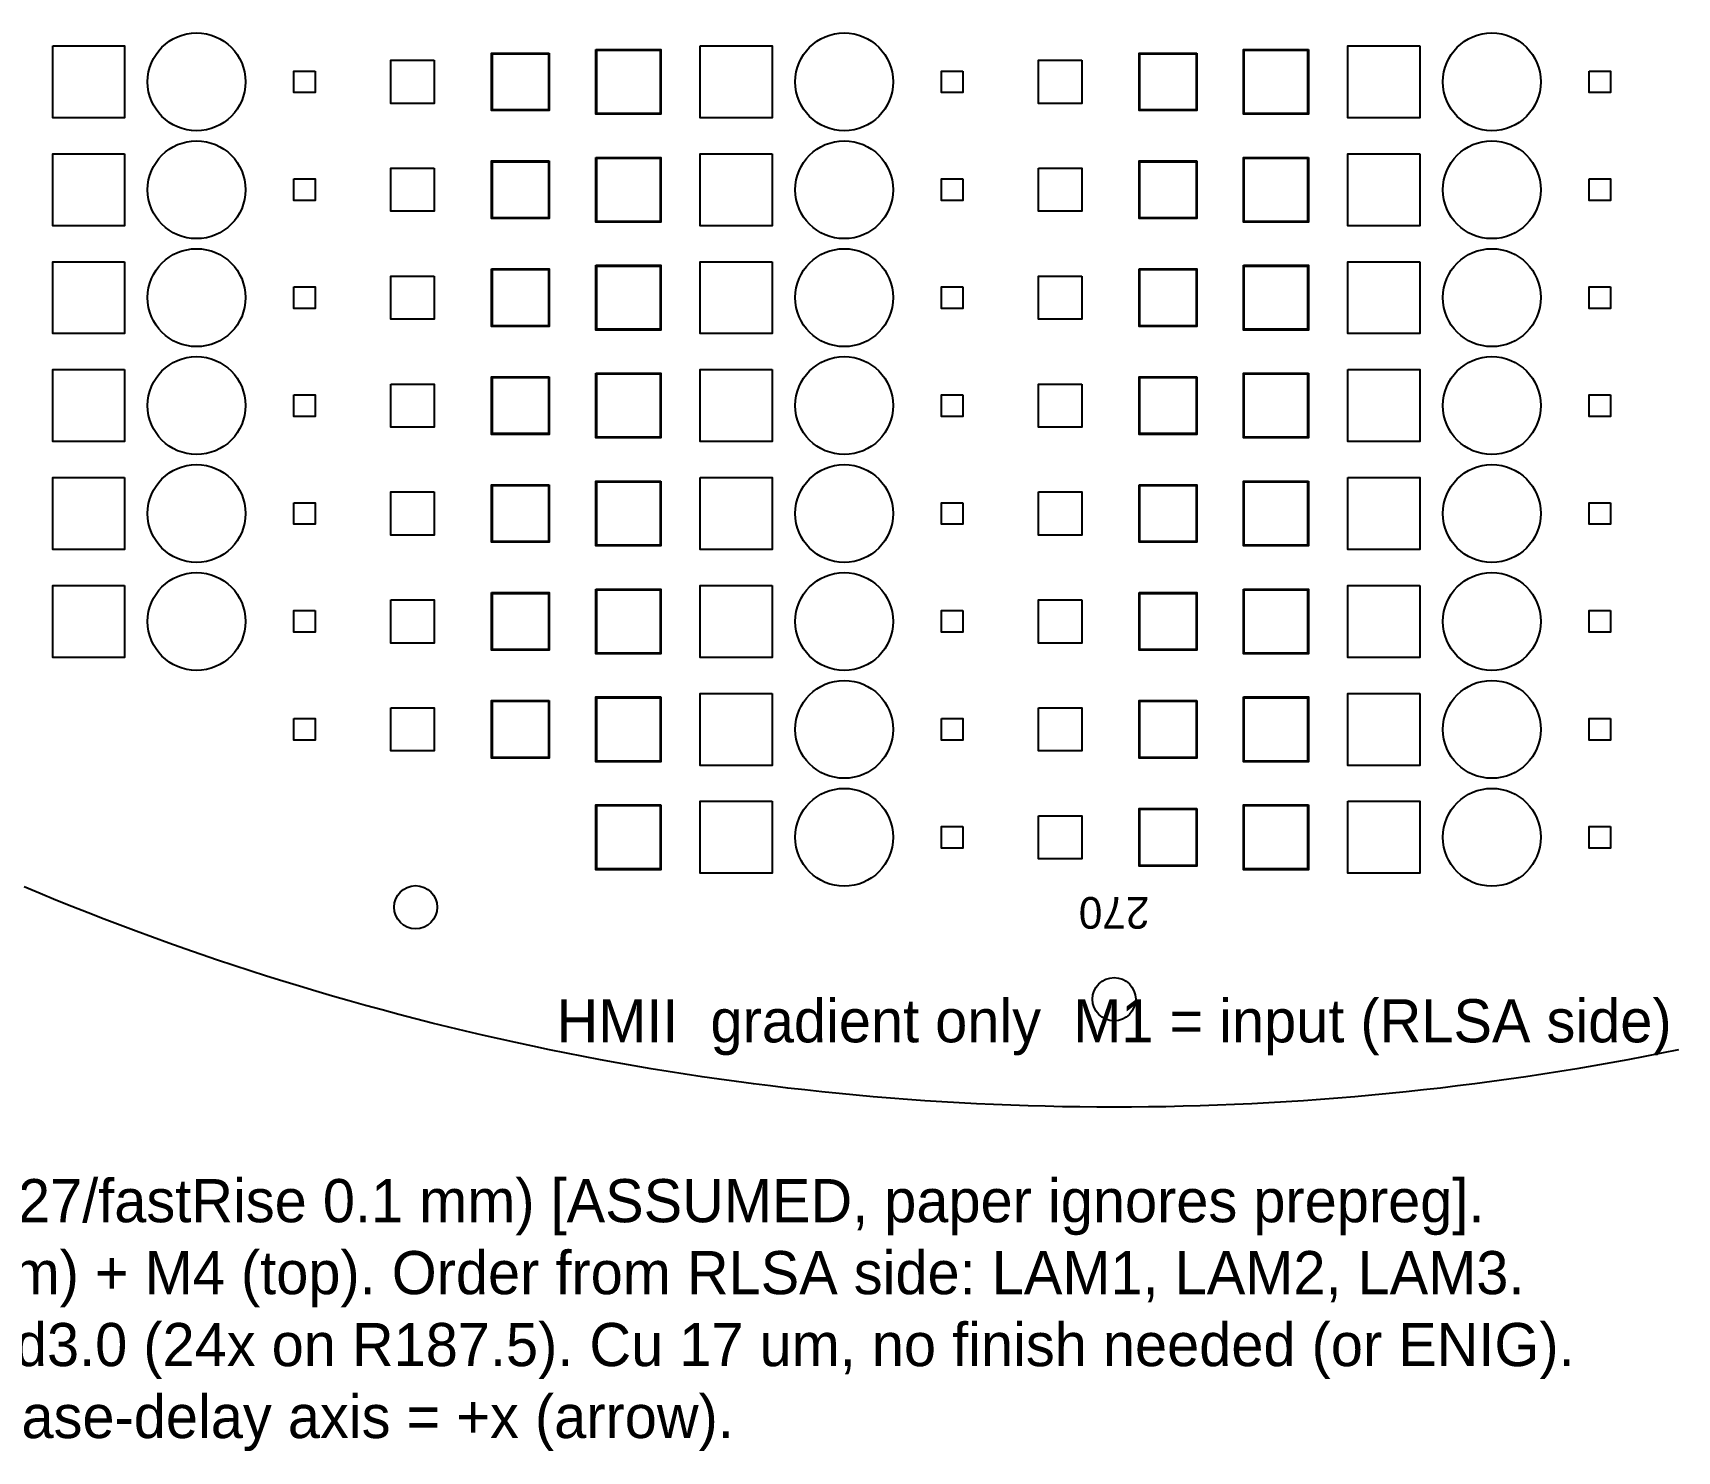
# Model space of a CAD drawing. Header units: millimetres. Extents: x -195 to 195, y -219 to 195.
# Drawn here: x -75.1 to 39.1, y -218.9 to -120.3 of the extents above; entities that cross this region are included whole.
import ezdxf
from ezdxf.enums import TextEntityAlignment as Align

# ---------------------------------------------------------------- set-up
doc = ezdxf.new("R2010")
doc.units = ezdxf.units.MM
for name, color, linetype in [('DRILL', 6, 'Continuous'), ('FAB', 8, 'Continuous'), ('M1', 1, 'Continuous'), ('M2', 30, 'Continuous'), ('M3', 5, 'Continuous'), ('M4', 3, 'Continuous'), ('NPTH', 9, 'Continuous'), ('OUTLINE', 7, 'Continuous'), ('SILK_TOP', 7, 'Continuous')]:
    doc.layers.add(name, color=color, linetype=linetype)

msp = doc.modelspace()

# ---------------------------------------------------------------- linework, layer by layer
at = {"layer": 'DRILL'}
for centre in [(-63.75, -123.75), (-18.75, -123.75), (26.25, -123.75), (-63.75, -131.25), (-18.75, -131.25), (26.25, -131.25), (-63.75, -138.75), (-18.75, -138.75), (26.25, -138.75), (-63.75, -146.25), (-18.75, -146.25), (26.25, -146.25), (-63.75, -153.75), (-18.75, -153.75), (26.25, -153.75), (-63.75, -161.25), (-18.75, -161.25), (26.25, -161.25), (-18.75, -168.75), (26.25, -168.75), (-18.75, -176.25), (26.25, -176.25)]:
    msp.add_circle(centre, 3.4, dxfattribs=at)
at = {"layer": 'M1'}
for points in [[(-73.75, -121.25), (-68.75, -121.25), (-68.75, -126.25), (-73.75, -126.25)], [(-39.3, -121.8), (-39.3, -125.7), (-43.2, -125.7), (-43.2, -121.8)], [(-35.95, -121.55), (-31.55, -121.55), (-31.55, -125.95), (-35.95, -125.95)], [(-28.75, -121.25), (-23.75, -121.25), (-23.75, -126.25), (-28.75, -126.25)], [(5.7, -121.8), (5.7, -125.7), (1.8, -125.7), (1.8, -121.8)], [(13.45, -121.55), (13.45, -125.95), (9.05, -125.95), (9.05, -121.55)], [(21.25, -121.25), (21.25, -126.25), (16.25, -126.25), (16.25, -121.25)], [(-55.5, -123), (-55.5, -124.5), (-57, -124.5), (-57, -123)], [(-47.25, -122.25), (-47.25, -125.25), (-50.25, -125.25), (-50.25, -122.25)], [(-10.5, -123), (-10.5, -124.5), (-12, -124.5), (-12, -123)], [(-2.25, -122.25), (-2.25, -125.25), (-5.25, -125.25), (-5.25, -122.25)], [(33, -123), (34.5, -123), (34.5, -124.5), (33, -124.5)], [(-68.75, -128.75), (-68.75, -133.75), (-73.75, -133.75), (-73.75, -128.75)], [(-35.95, -129.05), (-31.55, -129.05), (-31.55, -133.45), (-35.95, -133.45)], [(-23.75, -128.75), (-23.75, -133.75), (-28.75, -133.75), (-28.75, -128.75)], [(13.45, -129.05), (13.45, -133.45), (9.05, -133.45), (9.05, -129.05)], [(21.25, -128.75), (21.25, -133.75), (16.25, -133.75), (16.25, -128.75)], [(-47.25, -129.75), (-47.25, -132.75), (-50.25, -132.75), (-50.25, -129.75)], [(-39.3, -129.3), (-39.3, -133.2), (-43.2, -133.2), (-43.2, -129.3)], [(-5.25, -129.75), (-2.25, -129.75), (-2.25, -132.75), (-5.25, -132.75)], [(5.7, -129.3), (5.7, -133.2), (1.8, -133.2), (1.8, -129.3)], [(-57, -130.5), (-55.5, -130.5), (-55.5, -132), (-57, -132)], [(-10.5, -130.5), (-10.5, -132), (-12, -132), (-12, -130.5)], [(33, -130.5), (34.5, -130.5), (34.5, -132), (33, -132)], [(-68.75, -136.25), (-68.75, -141.25), (-73.75, -141.25), (-73.75, -136.25)], [(-43.2, -136.8), (-39.3, -136.8), (-39.3, -140.7), (-43.2, -140.7)], [(-35.95, -136.55), (-31.55, -136.55), (-31.55, -140.95), (-35.95, -140.95)], [(-23.75, -136.25), (-23.75, -141.25), (-28.75, -141.25), (-28.75, -136.25)], [(1.8, -136.8), (5.7, -136.8), (5.7, -140.7), (1.8, -140.7)], [(9.05, -136.55), (13.45, -136.55), (13.45, -140.95), (9.05, -140.95)], [(21.25, -136.25), (21.25, -141.25), (16.25, -141.25), (16.25, -136.25)], [(-57, -138), (-55.5, -138), (-55.5, -139.5), (-57, -139.5)], [(-47.25, -137.25), (-47.25, -140.25), (-50.25, -140.25), (-50.25, -137.25)], [(-10.5, -138), (-10.5, -139.5), (-12, -139.5), (-12, -138)], [(-2.25, -137.25), (-2.25, -140.25), (-5.25, -140.25), (-5.25, -137.25)], [(34.5, -138), (34.5, -139.5), (33, -139.5), (33, -138)], [(-68.75, -143.75), (-68.75, -148.75), (-73.75, -148.75), (-73.75, -143.75)], [(-23.75, -143.75), (-23.75, -148.75), (-28.75, -148.75), (-28.75, -143.75)], [(16.25, -143.75), (21.25, -143.75), (21.25, -148.75), (16.25, -148.75)], [(-50.25, -144.75), (-47.25, -144.75), (-47.25, -147.75), (-50.25, -147.75)], [(-39.3, -144.3), (-39.3, -148.2), (-43.2, -148.2), (-43.2, -144.3)], [(-35.95, -144.05), (-31.55, -144.05), (-31.55, -148.45), (-35.95, -148.45)], [(-2.25, -144.75), (-2.25, -147.75), (-5.25, -147.75), (-5.25, -144.75)], [(5.7, -144.3), (5.7, -148.2), (1.8, -148.2), (1.8, -144.3)], [(13.45, -144.05), (13.45, -148.45), (9.05, -148.45), (9.05, -144.05)], [(-57, -145.5), (-55.5, -145.5), (-55.5, -147), (-57, -147)], [(-10.5, -145.5), (-10.5, -147), (-12, -147), (-12, -145.5)], [(34.5, -145.5), (34.5, -147), (33, -147), (33, -145.5)], [(-68.75, -151.25), (-68.75, -156.25), (-73.75, -156.25), (-73.75, -151.25)], [(-39.3, -151.8), (-39.3, -155.7), (-43.2, -155.7), (-43.2, -151.8)], [(-31.55, -151.55), (-31.55, -155.95), (-35.95, -155.95), (-35.95, -151.55)], [(-28.75, -151.25), (-23.75, -151.25), (-23.75, -156.25), (-28.75, -156.25)], [(1.8, -151.8), (5.7, -151.8), (5.7, -155.7), (1.8, -155.7)], [(13.45, -151.55), (13.45, -155.95), (9.05, -155.95), (9.05, -151.55)], [(16.25, -151.25), (21.25, -151.25), (21.25, -156.25), (16.25, -156.25)], [(-57, -153), (-55.5, -153), (-55.5, -154.5), (-57, -154.5)], [(-47.25, -152.25), (-47.25, -155.25), (-50.25, -155.25), (-50.25, -152.25)], [(-10.5, -153), (-10.5, -154.5), (-12, -154.5), (-12, -153)], [(-5.25, -152.25), (-2.25, -152.25), (-2.25, -155.25), (-5.25, -155.25)], [(34.5, -153), (34.5, -154.5), (33, -154.5), (33, -153)], [(-68.75, -158.75), (-68.75, -163.75), (-73.75, -163.75), (-73.75, -158.75)], [(-23.75, -158.75), (-23.75, -163.75), (-28.75, -163.75), (-28.75, -158.75)], [(21.25, -158.75), (21.25, -163.75), (16.25, -163.75), (16.25, -158.75)], [(-50.25, -159.75), (-47.25, -159.75), (-47.25, -162.75), (-50.25, -162.75)], [(-43.2, -159.3), (-39.3, -159.3), (-39.3, -163.2), (-43.2, -163.2)], [(-35.95, -159.05), (-31.55, -159.05), (-31.55, -163.45), (-35.95, -163.45)], [(-2.25, -159.75), (-2.25, -162.75), (-5.25, -162.75), (-5.25, -159.75)], [(1.8, -159.3), (5.7, -159.3), (5.7, -163.2), (1.8, -163.2)], [(9.05, -159.05), (13.45, -159.05), (13.45, -163.45), (9.05, -163.45)], [(-55.5, -160.5), (-55.5, -162), (-57, -162), (-57, -160.5)], [(-10.5, -160.5), (-10.5, -162), (-12, -162), (-12, -160.5)], [(34.5, -160.5), (34.5, -162), (33, -162), (33, -160.5)], [(-31.55, -166.55), (-31.55, -170.95), (-35.95, -170.95), (-35.95, -166.55)], [(-23.75, -166.25), (-23.75, -171.25), (-28.75, -171.25), (-28.75, -166.25)], [(9.05, -166.55), (13.45, -166.55), (13.45, -170.95), (9.05, -170.95)], [(21.25, -166.25), (21.25, -171.25), (16.25, -171.25), (16.25, -166.25)], [(-50.25, -167.25), (-47.25, -167.25), (-47.25, -170.25), (-50.25, -170.25)], [(-39.3, -166.8), (-39.3, -170.7), (-43.2, -170.7), (-43.2, -166.8)], [(-5.25, -167.25), (-2.25, -167.25), (-2.25, -170.25), (-5.25, -170.25)], [(5.7, -166.8), (5.7, -170.7), (1.8, -170.7), (1.8, -166.8)], [(-57, -168), (-55.5, -168), (-55.5, -169.5), (-57, -169.5)], [(-12, -168), (-10.5, -168), (-10.5, -169.5), (-12, -169.5)], [(34.5, -168), (34.5, -169.5), (33, -169.5), (33, -168)], [(-31.55, -174.05), (-31.55, -178.45), (-35.95, -178.45), (-35.95, -174.05)], [(-23.75, -173.75), (-23.75, -178.75), (-28.75, -178.75), (-28.75, -173.75)], [(-5.25, -174.75), (-2.25, -174.75), (-2.25, -177.75), (-5.25, -177.75)], [(5.7, -174.3), (5.7, -178.2), (1.8, -178.2), (1.8, -174.3)], [(13.45, -174.05), (13.45, -178.45), (9.05, -178.45), (9.05, -174.05)], [(16.25, -173.75), (21.25, -173.75), (21.25, -178.75), (16.25, -178.75)], [(-10.5, -175.5), (-10.5, -177), (-12, -177), (-12, -175.5)], [(34.5, -175.5), (34.5, -177), (33, -177), (33, -175.5)]]:
    msp.add_lwpolyline(points, close=True, dxfattribs=at)
at = {"layer": 'M2'}
for points in [[(-73.75, -121.25), (-68.75, -121.25), (-68.75, -126.25), (-73.75, -126.25)], [(-39.25, -121.75), (-39.25, -125.75), (-43.25, -125.75), (-43.25, -121.75)], [(-36, -121.5), (-31.5, -121.5), (-31.5, -126), (-36, -126)], [(-28.75, -121.25), (-23.75, -121.25), (-23.75, -126.25), (-28.75, -126.25)], [(5.75, -121.75), (5.75, -125.75), (1.75, -125.75), (1.75, -121.75)], [(13.5, -121.5), (13.5, -126), (9, -126), (9, -121.5)], [(21.25, -121.25), (21.25, -126.25), (16.25, -126.25), (16.25, -121.25)], [(-55.5, -123), (-55.5, -124.5), (-57, -124.5), (-57, -123)], [(-47.25, -122.25), (-47.25, -125.25), (-50.25, -125.25), (-50.25, -122.25)], [(-10.5, -123), (-10.5, -124.5), (-12, -124.5), (-12, -123)], [(-2.25, -122.25), (-2.25, -125.25), (-5.25, -125.25), (-5.25, -122.25)], [(33, -123), (34.5, -123), (34.5, -124.5), (33, -124.5)], [(-68.75, -128.75), (-68.75, -133.75), (-73.75, -133.75), (-73.75, -128.75)], [(-36, -129), (-31.5, -129), (-31.5, -133.5), (-36, -133.5)], [(-23.75, -128.75), (-23.75, -133.75), (-28.75, -133.75), (-28.75, -128.75)], [(13.5, -129), (13.5, -133.5), (9, -133.5), (9, -129)], [(21.25, -128.75), (21.25, -133.75), (16.25, -133.75), (16.25, -128.75)], [(-47.25, -129.75), (-47.25, -132.75), (-50.25, -132.75), (-50.25, -129.75)], [(-39.25, -129.25), (-39.25, -133.25), (-43.25, -133.25), (-43.25, -129.25)], [(-5.25, -129.75), (-2.25, -129.75), (-2.25, -132.75), (-5.25, -132.75)], [(5.75, -129.25), (5.75, -133.25), (1.75, -133.25), (1.75, -129.25)], [(-57, -130.5), (-55.5, -130.5), (-55.5, -132), (-57, -132)], [(-10.5, -130.5), (-10.5, -132), (-12, -132), (-12, -130.5)], [(33, -130.5), (34.5, -130.5), (34.5, -132), (33, -132)], [(-68.75, -136.25), (-68.75, -141.25), (-73.75, -141.25), (-73.75, -136.25)], [(-43.25, -136.75), (-39.25, -136.75), (-39.25, -140.75), (-43.25, -140.75)], [(-36, -136.5), (-31.5, -136.5), (-31.5, -141), (-36, -141)], [(-23.75, -136.25), (-23.75, -141.25), (-28.75, -141.25), (-28.75, -136.25)], [(1.75, -136.75), (5.75, -136.75), (5.75, -140.75), (1.75, -140.75)], [(9, -136.5), (13.5, -136.5), (13.5, -141), (9, -141)], [(21.25, -136.25), (21.25, -141.25), (16.25, -141.25), (16.25, -136.25)], [(-57, -138), (-55.5, -138), (-55.5, -139.5), (-57, -139.5)], [(-47.25, -137.25), (-47.25, -140.25), (-50.25, -140.25), (-50.25, -137.25)], [(-10.5, -138), (-10.5, -139.5), (-12, -139.5), (-12, -138)], [(-2.25, -137.25), (-2.25, -140.25), (-5.25, -140.25), (-5.25, -137.25)], [(34.5, -138), (34.5, -139.5), (33, -139.5), (33, -138)], [(-68.75, -143.75), (-68.75, -148.75), (-73.75, -148.75), (-73.75, -143.75)], [(-23.75, -143.75), (-23.75, -148.75), (-28.75, -148.75), (-28.75, -143.75)], [(16.25, -143.75), (21.25, -143.75), (21.25, -148.75), (16.25, -148.75)], [(-50.25, -144.75), (-47.25, -144.75), (-47.25, -147.75), (-50.25, -147.75)], [(-39.25, -144.25), (-39.25, -148.25), (-43.25, -148.25), (-43.25, -144.25)], [(-36, -144), (-31.5, -144), (-31.5, -148.5), (-36, -148.5)], [(-2.25, -144.75), (-2.25, -147.75), (-5.25, -147.75), (-5.25, -144.75)], [(5.75, -144.25), (5.75, -148.25), (1.75, -148.25), (1.75, -144.25)], [(13.5, -144), (13.5, -148.5), (9, -148.5), (9, -144)], [(-57, -145.5), (-55.5, -145.5), (-55.5, -147), (-57, -147)], [(-10.5, -145.5), (-10.5, -147), (-12, -147), (-12, -145.5)], [(34.5, -145.5), (34.5, -147), (33, -147), (33, -145.5)], [(-68.75, -151.25), (-68.75, -156.25), (-73.75, -156.25), (-73.75, -151.25)], [(-39.25, -151.75), (-39.25, -155.75), (-43.25, -155.75), (-43.25, -151.75)], [(-31.5, -151.5), (-31.5, -156), (-36, -156), (-36, -151.5)], [(-28.75, -151.25), (-23.75, -151.25), (-23.75, -156.25), (-28.75, -156.25)], [(1.75, -151.75), (5.75, -151.75), (5.75, -155.75), (1.75, -155.75)], [(13.5, -151.5), (13.5, -156), (9, -156), (9, -151.5)], [(16.25, -151.25), (21.25, -151.25), (21.25, -156.25), (16.25, -156.25)], [(-57, -153), (-55.5, -153), (-55.5, -154.5), (-57, -154.5)], [(-47.25, -152.25), (-47.25, -155.25), (-50.25, -155.25), (-50.25, -152.25)], [(-10.5, -153), (-10.5, -154.5), (-12, -154.5), (-12, -153)], [(-5.25, -152.25), (-2.25, -152.25), (-2.25, -155.25), (-5.25, -155.25)], [(34.5, -153), (34.5, -154.5), (33, -154.5), (33, -153)], [(-68.75, -158.75), (-68.75, -163.75), (-73.75, -163.75), (-73.75, -158.75)], [(-23.75, -158.75), (-23.75, -163.75), (-28.75, -163.75), (-28.75, -158.75)], [(21.25, -158.75), (21.25, -163.75), (16.25, -163.75), (16.25, -158.75)], [(-50.25, -159.75), (-47.25, -159.75), (-47.25, -162.75), (-50.25, -162.75)], [(-43.25, -159.25), (-39.25, -159.25), (-39.25, -163.25), (-43.25, -163.25)], [(-36, -159), (-31.5, -159), (-31.5, -163.5), (-36, -163.5)], [(-2.25, -159.75), (-2.25, -162.75), (-5.25, -162.75), (-5.25, -159.75)], [(1.75, -159.25), (5.75, -159.25), (5.75, -163.25), (1.75, -163.25)], [(9, -159), (13.5, -159), (13.5, -163.5), (9, -163.5)], [(-55.5, -160.5), (-55.5, -162), (-57, -162), (-57, -160.5)], [(-10.5, -160.5), (-10.5, -162), (-12, -162), (-12, -160.5)], [(34.5, -160.5), (34.5, -162), (33, -162), (33, -160.5)], [(-39.25, -166.75), (-39.25, -170.75), (-43.25, -170.75), (-43.25, -166.75)], [(-31.5, -166.5), (-31.5, -171), (-36, -171), (-36, -166.5)], [(-23.75, -166.25), (-23.75, -171.25), (-28.75, -171.25), (-28.75, -166.25)], [(5.75, -166.75), (5.75, -170.75), (1.75, -170.75), (1.75, -166.75)], [(9, -166.5), (13.5, -166.5), (13.5, -171), (9, -171)], [(21.25, -166.25), (21.25, -171.25), (16.25, -171.25), (16.25, -166.25)], [(-50.25, -167.25), (-47.25, -167.25), (-47.25, -170.25), (-50.25, -170.25)], [(-5.25, -167.25), (-2.25, -167.25), (-2.25, -170.25), (-5.25, -170.25)], [(-57, -168), (-55.5, -168), (-55.5, -169.5), (-57, -169.5)], [(-12, -168), (-10.5, -168), (-10.5, -169.5), (-12, -169.5)], [(34.5, -168), (34.5, -169.5), (33, -169.5), (33, -168)], [(-31.5, -174), (-31.5, -178.5), (-36, -178.5), (-36, -174)], [(-23.75, -173.75), (-23.75, -178.75), (-28.75, -178.75), (-28.75, -173.75)], [(-5.25, -174.75), (-2.25, -174.75), (-2.25, -177.75), (-5.25, -177.75)], [(5.75, -174.25), (5.75, -178.25), (1.75, -178.25), (1.75, -174.25)], [(13.5, -174), (13.5, -178.5), (9, -178.5), (9, -174)], [(16.25, -173.75), (21.25, -173.75), (21.25, -178.75), (16.25, -178.75)], [(-10.5, -175.5), (-10.5, -177), (-12, -177), (-12, -175.5)], [(34.5, -175.5), (34.5, -177), (33, -177), (33, -175.5)]]:
    msp.add_lwpolyline(points, close=True, dxfattribs=at)
at = {"layer": 'M3'}
for points in [[(-73.75, -121.25), (-68.75, -121.25), (-68.75, -126.25), (-73.75, -126.25)], [(-39.3, -121.8), (-39.3, -125.7), (-43.2, -125.7), (-43.2, -121.8)], [(-35.95, -121.55), (-31.55, -121.55), (-31.55, -125.95), (-35.95, -125.95)], [(-28.75, -121.25), (-23.75, -121.25), (-23.75, -126.25), (-28.75, -126.25)], [(5.7, -121.8), (5.7, -125.7), (1.8, -125.7), (1.8, -121.8)], [(13.45, -121.55), (13.45, -125.95), (9.05, -125.95), (9.05, -121.55)], [(21.25, -121.25), (21.25, -126.25), (16.25, -126.25), (16.25, -121.25)], [(-55.5, -123), (-55.5, -124.5), (-57, -124.5), (-57, -123)], [(-47.25, -122.25), (-47.25, -125.25), (-50.25, -125.25), (-50.25, -122.25)], [(-10.5, -123), (-10.5, -124.5), (-12, -124.5), (-12, -123)], [(-2.25, -122.25), (-2.25, -125.25), (-5.25, -125.25), (-5.25, -122.25)], [(33, -123), (34.5, -123), (34.5, -124.5), (33, -124.5)], [(-68.75, -128.75), (-68.75, -133.75), (-73.75, -133.75), (-73.75, -128.75)], [(-35.95, -129.05), (-31.55, -129.05), (-31.55, -133.45), (-35.95, -133.45)], [(-23.75, -128.75), (-23.75, -133.75), (-28.75, -133.75), (-28.75, -128.75)], [(13.45, -129.05), (13.45, -133.45), (9.05, -133.45), (9.05, -129.05)], [(21.25, -128.75), (21.25, -133.75), (16.25, -133.75), (16.25, -128.75)], [(-47.25, -129.75), (-47.25, -132.75), (-50.25, -132.75), (-50.25, -129.75)], [(-39.3, -129.3), (-39.3, -133.2), (-43.2, -133.2), (-43.2, -129.3)], [(-5.25, -129.75), (-2.25, -129.75), (-2.25, -132.75), (-5.25, -132.75)], [(5.7, -129.3), (5.7, -133.2), (1.8, -133.2), (1.8, -129.3)], [(-57, -130.5), (-55.5, -130.5), (-55.5, -132), (-57, -132)], [(-10.5, -130.5), (-10.5, -132), (-12, -132), (-12, -130.5)], [(33, -130.5), (34.5, -130.5), (34.5, -132), (33, -132)], [(-68.75, -136.25), (-68.75, -141.25), (-73.75, -141.25), (-73.75, -136.25)], [(-43.2, -136.8), (-39.3, -136.8), (-39.3, -140.7), (-43.2, -140.7)], [(-35.95, -136.55), (-31.55, -136.55), (-31.55, -140.95), (-35.95, -140.95)], [(-23.75, -136.25), (-23.75, -141.25), (-28.75, -141.25), (-28.75, -136.25)], [(1.8, -136.8), (5.7, -136.8), (5.7, -140.7), (1.8, -140.7)], [(9.05, -136.55), (13.45, -136.55), (13.45, -140.95), (9.05, -140.95)], [(21.25, -136.25), (21.25, -141.25), (16.25, -141.25), (16.25, -136.25)], [(-57, -138), (-55.5, -138), (-55.5, -139.5), (-57, -139.5)], [(-47.25, -137.25), (-47.25, -140.25), (-50.25, -140.25), (-50.25, -137.25)], [(-10.5, -138), (-10.5, -139.5), (-12, -139.5), (-12, -138)], [(-2.25, -137.25), (-2.25, -140.25), (-5.25, -140.25), (-5.25, -137.25)], [(34.5, -138), (34.5, -139.5), (33, -139.5), (33, -138)], [(-68.75, -143.75), (-68.75, -148.75), (-73.75, -148.75), (-73.75, -143.75)], [(-23.75, -143.75), (-23.75, -148.75), (-28.75, -148.75), (-28.75, -143.75)], [(16.25, -143.75), (21.25, -143.75), (21.25, -148.75), (16.25, -148.75)], [(-50.25, -144.75), (-47.25, -144.75), (-47.25, -147.75), (-50.25, -147.75)], [(-39.3, -144.3), (-39.3, -148.2), (-43.2, -148.2), (-43.2, -144.3)], [(-35.95, -144.05), (-31.55, -144.05), (-31.55, -148.45), (-35.95, -148.45)], [(-2.25, -144.75), (-2.25, -147.75), (-5.25, -147.75), (-5.25, -144.75)], [(5.7, -144.3), (5.7, -148.2), (1.8, -148.2), (1.8, -144.3)], [(13.45, -144.05), (13.45, -148.45), (9.05, -148.45), (9.05, -144.05)], [(-57, -145.5), (-55.5, -145.5), (-55.5, -147), (-57, -147)], [(-10.5, -145.5), (-10.5, -147), (-12, -147), (-12, -145.5)], [(34.5, -145.5), (34.5, -147), (33, -147), (33, -145.5)], [(-68.75, -151.25), (-68.75, -156.25), (-73.75, -156.25), (-73.75, -151.25)], [(-39.3, -151.8), (-39.3, -155.7), (-43.2, -155.7), (-43.2, -151.8)], [(-31.55, -151.55), (-31.55, -155.95), (-35.95, -155.95), (-35.95, -151.55)], [(-28.75, -151.25), (-23.75, -151.25), (-23.75, -156.25), (-28.75, -156.25)], [(1.8, -151.8), (5.7, -151.8), (5.7, -155.7), (1.8, -155.7)], [(13.45, -151.55), (13.45, -155.95), (9.05, -155.95), (9.05, -151.55)], [(16.25, -151.25), (21.25, -151.25), (21.25, -156.25), (16.25, -156.25)], [(-57, -153), (-55.5, -153), (-55.5, -154.5), (-57, -154.5)], [(-47.25, -152.25), (-47.25, -155.25), (-50.25, -155.25), (-50.25, -152.25)], [(-10.5, -153), (-10.5, -154.5), (-12, -154.5), (-12, -153)], [(-5.25, -152.25), (-2.25, -152.25), (-2.25, -155.25), (-5.25, -155.25)], [(34.5, -153), (34.5, -154.5), (33, -154.5), (33, -153)], [(-68.75, -158.75), (-68.75, -163.75), (-73.75, -163.75), (-73.75, -158.75)], [(-23.75, -158.75), (-23.75, -163.75), (-28.75, -163.75), (-28.75, -158.75)], [(21.25, -158.75), (21.25, -163.75), (16.25, -163.75), (16.25, -158.75)], [(-50.25, -159.75), (-47.25, -159.75), (-47.25, -162.75), (-50.25, -162.75)], [(-43.2, -159.3), (-39.3, -159.3), (-39.3, -163.2), (-43.2, -163.2)], [(-35.95, -159.05), (-31.55, -159.05), (-31.55, -163.45), (-35.95, -163.45)], [(-2.25, -159.75), (-2.25, -162.75), (-5.25, -162.75), (-5.25, -159.75)], [(1.8, -159.3), (5.7, -159.3), (5.7, -163.2), (1.8, -163.2)], [(9.05, -159.05), (13.45, -159.05), (13.45, -163.45), (9.05, -163.45)], [(-55.5, -160.5), (-55.5, -162), (-57, -162), (-57, -160.5)], [(-10.5, -160.5), (-10.5, -162), (-12, -162), (-12, -160.5)], [(34.5, -160.5), (34.5, -162), (33, -162), (33, -160.5)], [(-31.55, -166.55), (-31.55, -170.95), (-35.95, -170.95), (-35.95, -166.55)], [(-23.75, -166.25), (-23.75, -171.25), (-28.75, -171.25), (-28.75, -166.25)], [(9.05, -166.55), (13.45, -166.55), (13.45, -170.95), (9.05, -170.95)], [(21.25, -166.25), (21.25, -171.25), (16.25, -171.25), (16.25, -166.25)], [(-50.25, -167.25), (-47.25, -167.25), (-47.25, -170.25), (-50.25, -170.25)], [(-39.3, -166.8), (-39.3, -170.7), (-43.2, -170.7), (-43.2, -166.8)], [(-5.25, -167.25), (-2.25, -167.25), (-2.25, -170.25), (-5.25, -170.25)], [(5.7, -166.8), (5.7, -170.7), (1.8, -170.7), (1.8, -166.8)], [(-57, -168), (-55.5, -168), (-55.5, -169.5), (-57, -169.5)], [(-12, -168), (-10.5, -168), (-10.5, -169.5), (-12, -169.5)], [(34.5, -168), (34.5, -169.5), (33, -169.5), (33, -168)], [(-31.55, -174.05), (-31.55, -178.45), (-35.95, -178.45), (-35.95, -174.05)], [(-23.75, -173.75), (-23.75, -178.75), (-28.75, -178.75), (-28.75, -173.75)], [(-5.25, -174.75), (-2.25, -174.75), (-2.25, -177.75), (-5.25, -177.75)], [(5.7, -174.3), (5.7, -178.2), (1.8, -178.2), (1.8, -174.3)], [(13.45, -174.05), (13.45, -178.45), (9.05, -178.45), (9.05, -174.05)], [(16.25, -173.75), (21.25, -173.75), (21.25, -178.75), (16.25, -178.75)], [(-10.5, -175.5), (-10.5, -177), (-12, -177), (-12, -175.5)], [(34.5, -175.5), (34.5, -177), (33, -177), (33, -175.5)]]:
    msp.add_lwpolyline(points, close=True, dxfattribs=at)
at = {"layer": 'M4'}
for points in [[(-73.75, -121.25), (-68.75, -121.25), (-68.75, -126.25), (-73.75, -126.25)], [(-39.25, -121.75), (-39.25, -125.75), (-43.25, -125.75), (-43.25, -121.75)], [(-36, -121.5), (-31.5, -121.5), (-31.5, -126), (-36, -126)], [(-28.75, -121.25), (-23.75, -121.25), (-23.75, -126.25), (-28.75, -126.25)], [(5.75, -121.75), (5.75, -125.75), (1.75, -125.75), (1.75, -121.75)], [(13.5, -121.5), (13.5, -126), (9, -126), (9, -121.5)], [(21.25, -121.25), (21.25, -126.25), (16.25, -126.25), (16.25, -121.25)], [(-55.5, -123), (-55.5, -124.5), (-57, -124.5), (-57, -123)], [(-47.25, -122.25), (-47.25, -125.25), (-50.25, -125.25), (-50.25, -122.25)], [(-10.5, -123), (-10.5, -124.5), (-12, -124.5), (-12, -123)], [(-2.25, -122.25), (-2.25, -125.25), (-5.25, -125.25), (-5.25, -122.25)], [(33, -123), (34.5, -123), (34.5, -124.5), (33, -124.5)], [(-68.75, -128.75), (-68.75, -133.75), (-73.75, -133.75), (-73.75, -128.75)], [(-36, -129), (-31.5, -129), (-31.5, -133.5), (-36, -133.5)], [(-23.75, -128.75), (-23.75, -133.75), (-28.75, -133.75), (-28.75, -128.75)], [(13.5, -129), (13.5, -133.5), (9, -133.5), (9, -129)], [(21.25, -128.75), (21.25, -133.75), (16.25, -133.75), (16.25, -128.75)], [(-47.25, -129.75), (-47.25, -132.75), (-50.25, -132.75), (-50.25, -129.75)], [(-39.25, -129.25), (-39.25, -133.25), (-43.25, -133.25), (-43.25, -129.25)], [(-5.25, -129.75), (-2.25, -129.75), (-2.25, -132.75), (-5.25, -132.75)], [(5.75, -129.25), (5.75, -133.25), (1.75, -133.25), (1.75, -129.25)], [(-57, -130.5), (-55.5, -130.5), (-55.5, -132), (-57, -132)], [(-10.5, -130.5), (-10.5, -132), (-12, -132), (-12, -130.5)], [(33, -130.5), (34.5, -130.5), (34.5, -132), (33, -132)], [(-68.75, -136.25), (-68.75, -141.25), (-73.75, -141.25), (-73.75, -136.25)], [(-43.25, -136.75), (-39.25, -136.75), (-39.25, -140.75), (-43.25, -140.75)], [(-36, -136.5), (-31.5, -136.5), (-31.5, -141), (-36, -141)], [(-23.75, -136.25), (-23.75, -141.25), (-28.75, -141.25), (-28.75, -136.25)], [(1.75, -136.75), (5.75, -136.75), (5.75, -140.75), (1.75, -140.75)], [(9, -136.5), (13.5, -136.5), (13.5, -141), (9, -141)], [(21.25, -136.25), (21.25, -141.25), (16.25, -141.25), (16.25, -136.25)], [(-57, -138), (-55.5, -138), (-55.5, -139.5), (-57, -139.5)], [(-47.25, -137.25), (-47.25, -140.25), (-50.25, -140.25), (-50.25, -137.25)], [(-10.5, -138), (-10.5, -139.5), (-12, -139.5), (-12, -138)], [(-2.25, -137.25), (-2.25, -140.25), (-5.25, -140.25), (-5.25, -137.25)], [(34.5, -138), (34.5, -139.5), (33, -139.5), (33, -138)], [(-68.75, -143.75), (-68.75, -148.75), (-73.75, -148.75), (-73.75, -143.75)], [(-23.75, -143.75), (-23.75, -148.75), (-28.75, -148.75), (-28.75, -143.75)], [(16.25, -143.75), (21.25, -143.75), (21.25, -148.75), (16.25, -148.75)], [(-50.25, -144.75), (-47.25, -144.75), (-47.25, -147.75), (-50.25, -147.75)], [(-39.25, -144.25), (-39.25, -148.25), (-43.25, -148.25), (-43.25, -144.25)], [(-36, -144), (-31.5, -144), (-31.5, -148.5), (-36, -148.5)], [(-2.25, -144.75), (-2.25, -147.75), (-5.25, -147.75), (-5.25, -144.75)], [(5.75, -144.25), (5.75, -148.25), (1.75, -148.25), (1.75, -144.25)], [(13.5, -144), (13.5, -148.5), (9, -148.5), (9, -144)], [(-57, -145.5), (-55.5, -145.5), (-55.5, -147), (-57, -147)], [(-10.5, -145.5), (-10.5, -147), (-12, -147), (-12, -145.5)], [(34.5, -145.5), (34.5, -147), (33, -147), (33, -145.5)], [(-68.75, -151.25), (-68.75, -156.25), (-73.75, -156.25), (-73.75, -151.25)], [(-39.25, -151.75), (-39.25, -155.75), (-43.25, -155.75), (-43.25, -151.75)], [(-31.5, -151.5), (-31.5, -156), (-36, -156), (-36, -151.5)], [(-28.75, -151.25), (-23.75, -151.25), (-23.75, -156.25), (-28.75, -156.25)], [(1.75, -151.75), (5.75, -151.75), (5.75, -155.75), (1.75, -155.75)], [(13.5, -151.5), (13.5, -156), (9, -156), (9, -151.5)], [(16.25, -151.25), (21.25, -151.25), (21.25, -156.25), (16.25, -156.25)], [(-57, -153), (-55.5, -153), (-55.5, -154.5), (-57, -154.5)], [(-47.25, -152.25), (-47.25, -155.25), (-50.25, -155.25), (-50.25, -152.25)], [(-10.5, -153), (-10.5, -154.5), (-12, -154.5), (-12, -153)], [(-5.25, -152.25), (-2.25, -152.25), (-2.25, -155.25), (-5.25, -155.25)], [(34.5, -153), (34.5, -154.5), (33, -154.5), (33, -153)], [(-68.75, -158.75), (-68.75, -163.75), (-73.75, -163.75), (-73.75, -158.75)], [(-23.75, -158.75), (-23.75, -163.75), (-28.75, -163.75), (-28.75, -158.75)], [(21.25, -158.75), (21.25, -163.75), (16.25, -163.75), (16.25, -158.75)], [(-50.25, -159.75), (-47.25, -159.75), (-47.25, -162.75), (-50.25, -162.75)], [(-43.25, -159.25), (-39.25, -159.25), (-39.25, -163.25), (-43.25, -163.25)], [(-36, -159), (-31.5, -159), (-31.5, -163.5), (-36, -163.5)], [(-2.25, -159.75), (-2.25, -162.75), (-5.25, -162.75), (-5.25, -159.75)], [(1.75, -159.25), (5.75, -159.25), (5.75, -163.25), (1.75, -163.25)], [(9, -159), (13.5, -159), (13.5, -163.5), (9, -163.5)], [(-55.5, -160.5), (-55.5, -162), (-57, -162), (-57, -160.5)], [(-10.5, -160.5), (-10.5, -162), (-12, -162), (-12, -160.5)], [(34.5, -160.5), (34.5, -162), (33, -162), (33, -160.5)], [(-39.25, -166.75), (-39.25, -170.75), (-43.25, -170.75), (-43.25, -166.75)], [(-31.5, -166.5), (-31.5, -171), (-36, -171), (-36, -166.5)], [(-23.75, -166.25), (-23.75, -171.25), (-28.75, -171.25), (-28.75, -166.25)], [(5.75, -166.75), (5.75, -170.75), (1.75, -170.75), (1.75, -166.75)], [(9, -166.5), (13.5, -166.5), (13.5, -171), (9, -171)], [(21.25, -166.25), (21.25, -171.25), (16.25, -171.25), (16.25, -166.25)], [(-50.25, -167.25), (-47.25, -167.25), (-47.25, -170.25), (-50.25, -170.25)], [(-5.25, -167.25), (-2.25, -167.25), (-2.25, -170.25), (-5.25, -170.25)], [(-57, -168), (-55.5, -168), (-55.5, -169.5), (-57, -169.5)], [(-12, -168), (-10.5, -168), (-10.5, -169.5), (-12, -169.5)], [(34.5, -168), (34.5, -169.5), (33, -169.5), (33, -168)], [(-31.5, -174), (-31.5, -178.5), (-36, -178.5), (-36, -174)], [(-23.75, -173.75), (-23.75, -178.75), (-28.75, -178.75), (-28.75, -173.75)], [(-5.25, -174.75), (-2.25, -174.75), (-2.25, -177.75), (-5.25, -177.75)], [(5.75, -174.25), (5.75, -178.25), (1.75, -178.25), (1.75, -174.25)], [(13.5, -174), (13.5, -178.5), (9, -178.5), (9, -174)], [(16.25, -173.75), (21.25, -173.75), (21.25, -178.75), (16.25, -178.75)], [(-10.5, -175.5), (-10.5, -177), (-12, -177), (-12, -175.5)], [(34.5, -175.5), (34.5, -177), (33, -177), (33, -175.5)]]:
    msp.add_lwpolyline(points, close=True, dxfattribs=at)
at = {"layer": 'NPTH'}
for centre in [(-48.53, -181.11), (0, -187.5)]:
    msp.add_circle(centre, 1.5, dxfattribs=at)
at = {"layer": 'OUTLINE'}
msp.add_lwpolyline([(39.22, -191.02), (38.04, -191.25), (36.87, -191.48), (35.69, -191.71), (34.52, -191.92), (33.34, -192.13), (32.16, -192.33), (30.98, -192.52), (29.8, -192.71), (28.61, -192.89), (27.43, -193.06), (26.24, -193.23), (25.06, -193.38), (23.87, -193.53), (22.68, -193.68), (21.49, -193.81), (20.3, -193.94), (19.11, -194.06), (17.92, -194.17), (16.73, -194.28), (15.54, -194.38), (14.35, -194.47), (13.15, -194.56), (11.96, -194.63), (10.76, -194.7), (9.57, -194.77), (8.37, -194.82), (7.18, -194.87), (5.98, -194.91), (4.79, -194.94), (3.59, -194.97), (2.39, -194.99), (1.2, -195), (0, -195), (-1.2, -195), (-2.39, -194.99), (-3.59, -194.97), (-4.79, -194.94), (-5.98, -194.91), (-7.18, -194.87), (-8.37, -194.82), (-9.57, -194.77), (-10.76, -194.7), (-11.96, -194.63), (-13.15, -194.56), (-14.35, -194.47), (-15.54, -194.38), (-16.73, -194.28), (-17.92, -194.17), (-19.11, -194.06), (-20.3, -193.94), (-21.49, -193.81), (-22.68, -193.68), (-23.87, -193.53), (-25.06, -193.38), (-26.24, -193.23), (-27.43, -193.06), (-28.61, -192.89), (-29.8, -192.71), (-30.98, -192.52), (-32.16, -192.33), (-33.34, -192.13), (-34.52, -191.92), (-35.69, -191.71), (-36.87, -191.48), (-38.04, -191.25), (-39.22, -191.02), (-40.39, -190.77), (-41.56, -190.52), (-42.72, -190.26), (-43.89, -190), (-45.06, -189.72), (-46.22, -189.44), (-47.38, -189.16), (-48.54, -188.86), (-49.7, -188.56), (-50.85, -188.25), (-52.01, -187.94), (-53.16, -187.61), (-54.31, -187.28), (-55.46, -186.95), (-56.61, -186.6), (-57.75, -186.25), (-58.89, -185.89), (-60.03, -185.53), (-61.17, -185.16), (-62.3, -184.78), (-63.44, -184.39), (-64.57, -184), (-65.69, -183.6), (-66.82, -183.19), (-67.94, -182.78), (-69.06, -182.36), (-70.18, -181.93), (-71.29, -181.5), (-72.41, -181.06), (-73.52, -180.61), (-74.62, -180.16), (-75.73, -179.7)], dxfattribs=at)

# ---------------------------------------------------------------- texts
at = {"layer": 'FAB'}
for s, p in [('HM: 3 x Taconic TLY-5 1.6 mm, bonded with thin prepreg (e.g. FR-27/fastRise 0.1 mm) [ASSUMED, paper ignores prepreg].', (-195, -203)), ('LAM1 = M1 (bottom) + M2 (top); LAM2 = no Cu; LAM3 = M3 (bottom) + M4 (top). Order from RLSA side: LAM1, LAM2, LAM3.', (-195, -208)), ('After bonding drill DRILL holes (non-plated) through all; drill NPTH d3.0 (24x on R187.5). Cu 17 um, no finish needed (or ENIG).', (-195, -213)), ('Register the three laminates on the 24 rim holes + the +x notch. Phase-delay axis = +x (arrow).', (-195, -218))]:
    msp.add_text(s, height=3, dxfattribs=at).set_placement(p)
at = {"layer": 'SILK_TOP'}
msp.add_text('270', height=2.2, rotation=180, dxfattribs=at).set_placement((0, -181.5), align=Align.MIDDLE_CENTER)
msp.add_text('HMII  gradient only  M1 = input (RLSA side)', height=3, dxfattribs=at).set_placement((0, -189), align=Align.MIDDLE_CENTER)

doc.saveas('drawing.dxf')
